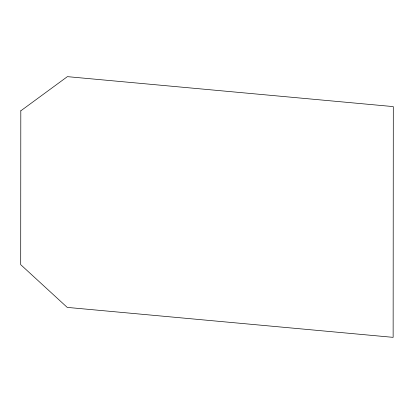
<?xml version="1.0" encoding="UTF-8"?>
<svg xmlns="http://www.w3.org/2000/svg" width="414" height="414" viewBox="0 0 414 414"><rect width="100%" height="100%" fill="white"/><g stroke="black" fill="none" stroke-linecap="round" stroke-linejoin="round"><path stroke-width="0.62" d="M20.809 110.823L20.7 264.66L67.228 307.395L393.134 337.353L393.3 106.605L67.394 76.647L20.809 110.823"/></g></svg>
